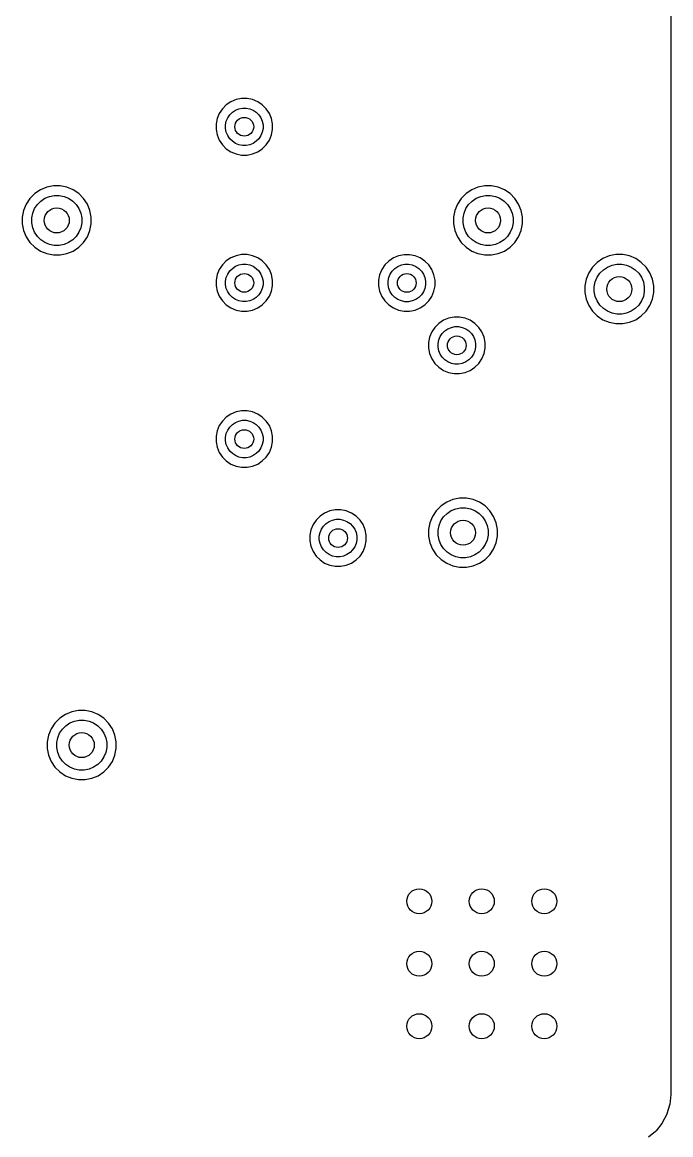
# Model space of a CAD drawing. Extents: x 0.48 to 2.43, y -7.79 to -4.85.
# Drawn here: x 2.026 to 2.434, y -6.324 to -5.623 of the extents above; entities that cross this region are included whole.
import ezdxf

# ---------------------------------------------------------------- set-up
doc = ezdxf.new("R2010")
doc.units = 0
doc.header["$MEASUREMENT"] = 0
doc.layers.add('BLACK', color=7, linetype='CONTINUOUS')

msp = doc.modelspace()

# ---------------------------------------------------------------- linework, layer by layer
at = {"layer": 'BLACK', "linetype": 'CONTINUOUS'}
for p, q in [((2.43396, -5.47261), (2.43396, -6.21998)), ((2.16016, -5.67185), (2.15692, -5.67319)), ((2.1636, -5.67117), (2.16016, -5.67185)), ((2.16711, -5.67117), (2.1636, -5.67117)), ((2.17055, -5.67185), (2.16711, -5.67117)), ((2.17379, -5.67319), (2.17055, -5.67185)), ((2.15152, -5.67762), (2.14957, -5.68054)), ((2.154, -5.67514), (2.15152, -5.67762)), ((2.15692, -5.67319), (2.154, -5.67514)), ((2.15618, -5.68145), (2.15783, -5.6798)), ((2.15783, -5.6798), (2.15976, -5.67851)), ((2.15976, -5.67851), (2.16191, -5.67762)), ((2.16191, -5.67762), (2.16419, -5.67717)), ((2.16419, -5.67717), (2.16652, -5.67717)), ((2.16652, -5.67717), (2.1688, -5.67762)), ((2.1688, -5.67762), (2.17095, -5.67851)), ((2.17095, -5.67851), (2.17288, -5.6798)), ((2.17288, -5.6798), (2.17453, -5.68145)), ((2.17671, -5.67514), (2.17379, -5.67319)), ((2.17919, -5.67762), (2.17671, -5.67514)), ((2.18114, -5.68054), (2.17919, -5.67762)), ((2.14823, -5.68378), (2.14754, -5.68722)), ((2.14957, -5.68054), (2.14823, -5.68378)), ((2.15354, -5.68781), (2.154, -5.68553)), ((2.154, -5.68553), (2.15489, -5.68338)), ((2.15489, -5.68338), (2.15618, -5.68145)), ((2.17453, -5.68145), (2.17582, -5.68338)), ((2.17582, -5.68338), (2.17671, -5.68553)), ((2.17671, -5.68553), (2.17717, -5.68781)), ((2.18248, -5.68378), (2.18114, -5.68054)), ((2.18317, -5.68722), (2.18248, -5.68378)), ((2.14754, -5.68722), (2.14754, -5.69073)), ((2.14754, -5.69073), (2.14823, -5.69417)), ((2.15354, -5.69014), (2.15354, -5.68781)), ((2.154, -5.69242), (2.15354, -5.69014)), ((2.15489, -5.69457), (2.154, -5.69242)), ((2.17671, -5.69242), (2.17582, -5.69457)), ((2.17717, -5.69014), (2.17671, -5.69242)), ((2.17717, -5.68781), (2.17717, -5.69014)), ((2.18248, -5.69417), (2.18317, -5.69073)), ((2.18317, -5.69073), (2.18317, -5.68722)), ((2.14823, -5.69417), (2.14957, -5.69741)), ((2.14957, -5.69741), (2.15152, -5.70033)), ((2.15152, -5.70033), (2.154, -5.70281)), ((2.15618, -5.69651), (2.15489, -5.69457)), ((2.15783, -5.69815), (2.15618, -5.69651)), ((2.15976, -5.69944), (2.15783, -5.69815)), ((2.16191, -5.70033), (2.15976, -5.69944)), ((2.16419, -5.70079), (2.16191, -5.70033)), ((2.16652, -5.70079), (2.16419, -5.70079)), ((2.1688, -5.70033), (2.16652, -5.70079)), ((2.17095, -5.69944), (2.1688, -5.70033)), ((2.17288, -5.69815), (2.17095, -5.69944)), ((2.17453, -5.69651), (2.17288, -5.69815)), ((2.17582, -5.69457), (2.17453, -5.69651)), ((2.17671, -5.70281), (2.17919, -5.70033)), ((2.17919, -5.70033), (2.18114, -5.69741)), ((2.18114, -5.69741), (2.18248, -5.69417)), ((2.154, -5.70281), (2.15692, -5.70476)), ((2.15692, -5.70476), (2.16016, -5.7061)), ((2.16016, -5.7061), (2.1636, -5.70679)), ((2.1636, -5.70679), (2.16711, -5.70679)), ((2.16711, -5.70679), (2.17055, -5.7061)), ((2.17055, -5.7061), (2.17379, -5.70476)), ((2.17379, -5.70476), (2.17671, -5.70281)), ((2.03694, -5.72876), (2.03338, -5.73114)), ((2.0409, -5.72712), (2.03694, -5.72876)), ((2.0451, -5.72628), (2.0409, -5.72712)), ((2.04939, -5.72628), (2.0451, -5.72628)), ((2.05359, -5.72712), (2.04939, -5.72628)), ((2.05755, -5.72876), (2.05359, -5.72712)), ((2.06111, -5.73114), (2.05755, -5.72876)), ((2.3086, -5.72876), (2.30503, -5.73114)), ((2.31255, -5.72712), (2.3086, -5.72876)), ((2.31676, -5.72628), (2.31255, -5.72712)), ((2.32104, -5.72628), (2.31676, -5.72628)), ((2.32524, -5.72712), (2.32104, -5.72628)), ((2.3292, -5.72876), (2.32524, -5.72712)), ((2.33276, -5.73114), (2.3292, -5.72876)), ((2.03035, -5.73417), (2.02797, -5.73773)), ((2.03338, -5.73114), (2.03035, -5.73417)), ((2.03501, -5.73799), (2.03721, -5.7358)), ((2.03721, -5.7358), (2.03978, -5.73408)), ((2.03978, -5.73408), (2.04265, -5.73289)), ((2.04265, -5.73289), (2.04569, -5.73228)), ((2.04569, -5.73228), (2.0488, -5.73228)), ((2.0488, -5.73228), (2.05184, -5.73289)), ((2.05184, -5.73289), (2.0547, -5.73408)), ((2.0547, -5.73408), (2.05728, -5.7358)), ((2.05728, -5.7358), (2.05948, -5.73799)), ((2.06414, -5.73417), (2.06111, -5.73114)), ((2.06652, -5.73773), (2.06414, -5.73417)), ((2.302, -5.73417), (2.29962, -5.73773)), ((2.30503, -5.73114), (2.302, -5.73417)), ((2.30667, -5.73799), (2.30886, -5.7358)), ((2.30886, -5.7358), (2.31144, -5.73408)), ((2.31144, -5.73408), (2.3143, -5.73289)), ((2.3143, -5.73289), (2.31735, -5.73228)), ((2.31735, -5.73228), (2.32045, -5.73228)), ((2.32045, -5.73228), (2.32349, -5.73289)), ((2.32349, -5.73289), (2.32636, -5.73408)), ((2.32636, -5.73408), (2.32894, -5.7358)), ((2.32894, -5.7358), (2.33113, -5.73799)), ((2.33579, -5.73417), (2.33276, -5.73114)), ((2.33817, -5.73773), (2.33579, -5.73417)), ((2.02633, -5.74169), (2.0255, -5.74589)), ((2.02797, -5.73773), (2.02633, -5.74169)), ((2.0321, -5.74344), (2.03329, -5.74057)), ((2.03329, -5.74057), (2.03501, -5.73799)), ((2.05948, -5.73799), (2.0612, -5.74057)), ((2.0612, -5.74057), (2.06239, -5.74344)), ((2.06816, -5.74169), (2.06652, -5.73773)), ((2.06899, -5.74589), (2.06816, -5.74169)), ((2.29799, -5.74169), (2.29715, -5.74589)), ((2.29962, -5.73773), (2.29799, -5.74169)), ((2.30375, -5.74344), (2.30494, -5.74057)), ((2.30494, -5.74057), (2.30667, -5.73799)), ((2.33113, -5.73799), (2.33285, -5.74057)), ((2.33285, -5.74057), (2.33404, -5.74344)), ((2.33981, -5.74169), (2.33817, -5.73773)), ((2.34065, -5.74589), (2.33981, -5.74169)), ((2.0255, -5.74589), (2.0255, -5.75017)), ((2.0315, -5.74648), (2.0321, -5.74344)), ((2.0315, -5.74958), (2.0315, -5.74648)), ((2.0321, -5.75263), (2.0315, -5.74958)), ((2.06239, -5.74344), (2.06299, -5.74648)), ((2.06299, -5.74958), (2.06239, -5.75263)), ((2.06299, -5.74648), (2.06299, -5.74958)), ((2.06899, -5.75017), (2.06899, -5.74589)), ((2.29715, -5.74589), (2.29715, -5.75017)), ((2.30315, -5.74648), (2.30375, -5.74344)), ((2.30315, -5.74958), (2.30315, -5.74648)), ((2.30375, -5.75263), (2.30315, -5.74958)), ((2.33404, -5.74344), (2.33465, -5.74648)), ((2.33465, -5.74958), (2.33404, -5.75263)), ((2.33465, -5.74648), (2.33465, -5.74958)), ((2.34065, -5.75017), (2.34065, -5.74589)), ((2.0255, -5.75017), (2.02633, -5.75438)), ((2.02633, -5.75438), (2.02797, -5.75833)), ((2.03329, -5.75549), (2.0321, -5.75263)), ((2.03501, -5.75807), (2.03329, -5.75549)), ((2.0612, -5.75549), (2.05948, -5.75807)), ((2.06239, -5.75263), (2.0612, -5.75549)), ((2.06652, -5.75833), (2.06816, -5.75438)), ((2.06816, -5.75438), (2.06899, -5.75017)), ((2.29715, -5.75017), (2.29799, -5.75438)), ((2.29799, -5.75438), (2.29962, -5.75833)), ((2.30494, -5.75549), (2.30375, -5.75263)), ((2.30667, -5.75807), (2.30494, -5.75549)), ((2.33285, -5.75549), (2.33113, -5.75807)), ((2.33404, -5.75263), (2.33285, -5.75549)), ((2.33817, -5.75833), (2.33981, -5.75438)), ((2.33981, -5.75438), (2.34065, -5.75017)), ((2.02797, -5.75833), (2.03035, -5.76189)), ((2.03035, -5.76189), (2.03338, -5.76492)), ((2.03721, -5.76026), (2.03501, -5.75807)), ((2.03978, -5.76199), (2.03721, -5.76026)), ((2.04265, -5.76317), (2.03978, -5.76199)), ((2.04569, -5.76378), (2.04265, -5.76317)), ((2.0488, -5.76378), (2.04569, -5.76378)), ((2.05184, -5.76317), (2.0488, -5.76378)), ((2.0547, -5.76199), (2.05184, -5.76317)), ((2.05728, -5.76026), (2.0547, -5.76199)), ((2.05948, -5.75807), (2.05728, -5.76026)), ((2.06111, -5.76492), (2.06414, -5.7619)), ((2.06414, -5.7619), (2.06652, -5.75833)), ((2.29962, -5.75833), (2.302, -5.76189)), ((2.302, -5.76189), (2.30503, -5.76492)), ((2.30886, -5.76026), (2.30667, -5.75807)), ((2.31144, -5.76199), (2.30886, -5.76026)), ((2.3143, -5.76317), (2.31144, -5.76199)), ((2.31735, -5.76378), (2.3143, -5.76317)), ((2.32045, -5.76378), (2.31735, -5.76378)), ((2.32349, -5.76317), (2.32045, -5.76378)), ((2.32636, -5.76199), (2.32349, -5.76317)), ((2.32894, -5.76026), (2.32636, -5.76199)), ((2.33113, -5.75807), (2.32894, -5.76026)), ((2.33276, -5.76492), (2.33579, -5.7619)), ((2.33579, -5.7619), (2.33817, -5.75833)), ((2.03338, -5.76492), (2.03694, -5.7673)), ((2.03694, -5.7673), (2.0409, -5.76894)), ((2.0409, -5.76894), (2.0451, -5.76978)), ((2.0451, -5.76978), (2.04939, -5.76978)), ((2.04939, -5.76978), (2.05359, -5.76894)), ((2.05359, -5.76894), (2.05755, -5.7673)), ((2.05755, -5.7673), (2.06111, -5.76492)), ((2.16016, -5.77027), (2.15692, -5.77162)), ((2.1636, -5.76959), (2.16016, -5.77027)), ((2.16711, -5.76959), (2.1636, -5.76959)), ((2.17055, -5.77027), (2.16711, -5.76959)), ((2.17379, -5.77162), (2.17055, -5.77027)), ((2.26252, -5.77031), (2.25928, -5.77165)), ((2.26596, -5.76963), (2.26252, -5.77031)), ((2.26947, -5.76963), (2.26596, -5.76963)), ((2.27291, -5.77031), (2.26947, -5.76963)), ((2.27615, -5.77165), (2.27291, -5.77031)), ((2.30503, -5.76492), (2.3086, -5.7673)), ((2.3086, -5.7673), (2.31255, -5.76894)), ((2.31255, -5.76894), (2.31676, -5.76978)), ((2.31676, -5.76978), (2.32104, -5.76978)), ((2.32104, -5.76978), (2.32524, -5.76894)), ((2.32524, -5.76894), (2.3292, -5.7673)), ((2.3292, -5.7673), (2.33276, -5.76492)), ((2.39523, -5.77043), (2.39127, -5.77207)), ((2.39943, -5.76959), (2.39523, -5.77043)), ((2.40372, -5.76959), (2.39943, -5.76959)), ((2.40792, -5.77043), (2.40372, -5.76959)), ((2.41188, -5.77207), (2.40792, -5.77043)), ((2.15152, -5.77605), (2.14957, -5.77896)), ((2.154, -5.77357), (2.15152, -5.77605)), ((2.15692, -5.77162), (2.154, -5.77357)), ((2.15783, -5.77823), (2.15976, -5.77693)), ((2.15976, -5.77693), (2.16191, -5.77604)), ((2.16191, -5.77604), (2.16419, -5.77559)), ((2.16419, -5.77559), (2.16652, -5.77559)), ((2.16652, -5.77559), (2.1688, -5.77604)), ((2.1688, -5.77604), (2.17095, -5.77693)), ((2.17095, -5.77693), (2.17288, -5.77823)), ((2.17671, -5.77357), (2.17379, -5.77162)), ((2.17919, -5.77605), (2.17671, -5.77357)), ((2.18114, -5.77896), (2.17919, -5.77605)), ((2.25388, -5.77608), (2.25193, -5.779)), ((2.25636, -5.7736), (2.25388, -5.77608)), ((2.25928, -5.77165), (2.25636, -5.7736)), ((2.26019, -5.77826), (2.26212, -5.77697)), ((2.26212, -5.77697), (2.26427, -5.77608)), ((2.26427, -5.77608), (2.26655, -5.77563)), ((2.26655, -5.77563), (2.26888, -5.77563)), ((2.26888, -5.77563), (2.27116, -5.77608)), ((2.27116, -5.77608), (2.27331, -5.77697)), ((2.27331, -5.77697), (2.27525, -5.77826)), ((2.27907, -5.7736), (2.27615, -5.77165)), ((2.28155, -5.77608), (2.27907, -5.7736)), ((2.2835, -5.779), (2.28155, -5.77608)), ((2.38468, -5.77748), (2.3823, -5.78104)), ((2.38771, -5.77445), (2.38468, -5.77748)), ((2.39127, -5.77207), (2.38771, -5.77445)), ((2.39154, -5.77911), (2.39412, -5.77738)), ((2.39412, -5.77738), (2.39698, -5.7762)), ((2.39698, -5.7762), (2.40002, -5.77559)), ((2.40002, -5.77559), (2.40313, -5.77559)), ((2.40313, -5.77559), (2.40617, -5.7762)), ((2.40617, -5.7762), (2.40903, -5.77738)), ((2.40903, -5.77738), (2.41161, -5.77911)), ((2.41544, -5.77445), (2.41188, -5.77207)), ((2.41847, -5.77747), (2.41544, -5.77445)), ((2.42085, -5.78104), (2.41847, -5.77747)), ((2.14823, -5.78221), (2.14754, -5.78565)), ((2.14957, -5.77896), (2.14823, -5.78221)), ((2.15354, -5.78624), (2.154, -5.78396)), ((2.154, -5.78396), (2.15489, -5.78181)), ((2.15489, -5.78181), (2.15618, -5.77987)), ((2.15618, -5.77987), (2.15783, -5.77823)), ((2.17288, -5.77823), (2.17453, -5.77987)), ((2.17453, -5.77987), (2.17582, -5.78181)), ((2.17582, -5.78181), (2.17671, -5.78396)), ((2.17671, -5.78396), (2.17717, -5.78624)), ((2.18248, -5.78221), (2.18114, -5.77896)), ((2.18317, -5.78565), (2.18248, -5.78221)), ((2.25059, -5.78224), (2.24991, -5.78568)), ((2.25193, -5.779), (2.25059, -5.78224)), ((2.25591, -5.78627), (2.25636, -5.78399)), ((2.25636, -5.78399), (2.25725, -5.78184)), ((2.25725, -5.78184), (2.25854, -5.77991)), ((2.25854, -5.77991), (2.26019, -5.77826)), ((2.27525, -5.77826), (2.27689, -5.77991)), ((2.27689, -5.77991), (2.27818, -5.78184)), ((2.27818, -5.78184), (2.27907, -5.78399)), ((2.27907, -5.78399), (2.27953, -5.78627)), ((2.28484, -5.78224), (2.2835, -5.779)), ((2.28553, -5.78568), (2.28484, -5.78224)), ((2.38066, -5.78499), (2.37983, -5.7892)), ((2.3823, -5.78104), (2.38066, -5.78499)), ((2.38643, -5.78675), (2.38762, -5.78388)), ((2.38762, -5.78388), (2.38934, -5.7813)), ((2.38934, -5.7813), (2.39154, -5.77911)), ((2.41161, -5.77911), (2.41381, -5.7813)), ((2.41381, -5.7813), (2.41553, -5.78388)), ((2.41553, -5.78388), (2.41672, -5.78675)), ((2.42249, -5.78499), (2.42085, -5.78104)), ((2.42332, -5.7892), (2.42249, -5.78499)), ((2.14754, -5.78565), (2.14754, -5.78916)), ((2.14754, -5.78916), (2.14823, -5.7926)), ((2.15354, -5.78856), (2.15354, -5.78624)), ((2.154, -5.79085), (2.15354, -5.78856)), ((2.15489, -5.793), (2.154, -5.79085)), ((2.17671, -5.79085), (2.17582, -5.793)), ((2.17717, -5.78856), (2.17671, -5.79085)), ((2.17717, -5.78624), (2.17717, -5.78856)), ((2.18248, -5.7926), (2.18317, -5.78916)), ((2.18317, -5.78916), (2.18317, -5.78565)), ((2.24991, -5.78568), (2.24991, -5.78919)), ((2.24991, -5.78919), (2.25059, -5.79263)), ((2.25591, -5.7886), (2.25591, -5.78627)), ((2.25636, -5.79088), (2.25591, -5.7886)), ((2.25725, -5.79303), (2.25636, -5.79088)), ((2.27907, -5.79088), (2.27818, -5.79303)), ((2.27953, -5.7886), (2.27907, -5.79088)), ((2.27953, -5.78627), (2.27953, -5.7886)), ((2.28484, -5.79263), (2.28553, -5.78919)), ((2.28553, -5.78919), (2.28553, -5.78568)), ((2.37983, -5.7892), (2.37983, -5.79348)), ((2.38583, -5.78979), (2.38643, -5.78675)), ((2.38583, -5.79289), (2.38583, -5.78979)), ((2.41672, -5.78675), (2.41732, -5.78979)), ((2.41732, -5.78979), (2.41732, -5.79289)), ((2.42332, -5.79348), (2.42332, -5.7892)), ((2.14823, -5.7926), (2.14957, -5.79584)), ((2.14957, -5.79584), (2.15152, -5.79876)), ((2.15152, -5.79876), (2.154, -5.80124)), ((2.15618, -5.79493), (2.15489, -5.793)), ((2.15783, -5.79658), (2.15618, -5.79493)), ((2.15976, -5.79787), (2.15783, -5.79658)), ((2.16191, -5.79876), (2.15976, -5.79787)), ((2.16419, -5.79921), (2.16191, -5.79876)), ((2.1688, -5.79876), (2.16652, -5.79921)), ((2.17095, -5.79787), (2.1688, -5.79876)), ((2.17288, -5.79658), (2.17095, -5.79787)), ((2.17453, -5.79493), (2.17288, -5.79658)), ((2.17582, -5.793), (2.17453, -5.79493)), ((2.17671, -5.80124), (2.17919, -5.79876)), ((2.17919, -5.79876), (2.18114, -5.79584)), ((2.18114, -5.79584), (2.18248, -5.7926)), ((2.25059, -5.79263), (2.25193, -5.79587)), ((2.25193, -5.79587), (2.25388, -5.79879)), ((2.25388, -5.79879), (2.25636, -5.80127)), ((2.25854, -5.79497), (2.25725, -5.79303)), ((2.26019, -5.79661), (2.25854, -5.79497)), ((2.26212, -5.7979), (2.26019, -5.79661)), ((2.26427, -5.79879), (2.26212, -5.7979)), ((2.26655, -5.79925), (2.26427, -5.79879)), ((2.27116, -5.79879), (2.26888, -5.79925)), ((2.27331, -5.7979), (2.27116, -5.79879)), ((2.27525, -5.79661), (2.27331, -5.7979)), ((2.27689, -5.79497), (2.27525, -5.79661)), ((2.27818, -5.79303), (2.27689, -5.79497)), ((2.27907, -5.80127), (2.28155, -5.79879)), ((2.28155, -5.79879), (2.2835, -5.79587)), ((2.2835, -5.79587), (2.28484, -5.79263)), ((2.37983, -5.79348), (2.38066, -5.79768)), ((2.38066, -5.79768), (2.3823, -5.80164)), ((2.38643, -5.79593), (2.38583, -5.79289)), ((2.38762, -5.7988), (2.38643, -5.79593)), ((2.38934, -5.80138), (2.38762, -5.7988)), ((2.41553, -5.7988), (2.41381, -5.80138)), ((2.41672, -5.79593), (2.41553, -5.7988)), ((2.41732, -5.79289), (2.41672, -5.79593)), ((2.42085, -5.80164), (2.42249, -5.79768)), ((2.42249, -5.79768), (2.42332, -5.79348)), ((2.154, -5.80124), (2.15692, -5.80319)), ((2.15692, -5.80319), (2.16016, -5.80453)), ((2.16016, -5.80453), (2.1636, -5.80521)), ((2.1636, -5.80521), (2.16711, -5.80521)), ((2.16652, -5.79921), (2.16419, -5.79921)), ((2.16711, -5.80521), (2.17055, -5.80453)), ((2.17055, -5.80453), (2.17379, -5.80319)), ((2.17379, -5.80319), (2.17671, -5.80124)), ((2.25636, -5.80127), (2.25928, -5.80322)), ((2.25928, -5.80322), (2.26252, -5.80456)), ((2.26252, -5.80456), (2.26596, -5.80525)), ((2.26596, -5.80525), (2.26947, -5.80525)), ((2.26888, -5.79925), (2.26655, -5.79925)), ((2.26947, -5.80525), (2.27291, -5.80456)), ((2.27291, -5.80456), (2.27615, -5.80322)), ((2.27615, -5.80322), (2.27907, -5.80127)), ((2.3823, -5.80164), (2.38468, -5.8052)), ((2.38468, -5.8052), (2.38771, -5.80823)), ((2.39154, -5.80357), (2.38934, -5.80138)), ((2.39412, -5.80529), (2.39154, -5.80357)), ((2.39698, -5.80648), (2.39412, -5.80529)), ((2.40903, -5.80529), (2.40617, -5.80648)), ((2.41161, -5.80357), (2.40903, -5.80529)), ((2.41381, -5.80138), (2.41161, -5.80357)), ((2.41544, -5.80823), (2.41847, -5.8052)), ((2.41847, -5.8052), (2.42085, -5.80164)), ((2.28786, -5.81294), (2.28538, -5.81542)), ((2.29078, -5.81099), (2.28786, -5.81294)), ((2.29402, -5.80965), (2.29078, -5.81099)), ((2.29746, -5.80896), (2.29402, -5.80965)), ((2.30097, -5.80896), (2.29746, -5.80896)), ((2.30441, -5.80965), (2.30097, -5.80896)), ((2.30765, -5.81099), (2.30441, -5.80965)), ((2.31057, -5.81294), (2.30765, -5.81099)), ((2.31305, -5.81542), (2.31057, -5.81294)), ((2.38771, -5.80823), (2.39127, -5.81061)), ((2.39127, -5.81061), (2.39523, -5.81225)), ((2.39523, -5.81225), (2.39943, -5.81309)), ((2.40002, -5.80709), (2.39698, -5.80648)), ((2.39943, -5.81309), (2.40372, -5.81309)), ((2.40313, -5.80709), (2.40002, -5.80709)), ((2.40617, -5.80648), (2.40313, -5.80709)), ((2.40372, -5.81309), (2.40792, -5.81225)), ((2.40792, -5.81225), (2.41188, -5.81061)), ((2.41188, -5.81061), (2.41544, -5.80823)), ((2.28343, -5.81833), (2.28209, -5.82158)), ((2.28538, -5.81542), (2.28343, -5.81833)), ((2.28875, -5.82118), (2.29004, -5.81924)), ((2.29004, -5.81924), (2.29168, -5.8176)), ((2.29168, -5.8176), (2.29362, -5.8163)), ((2.29362, -5.8163), (2.29577, -5.81541)), ((2.29577, -5.81541), (2.29805, -5.81496)), ((2.29805, -5.81496), (2.30038, -5.81496)), ((2.30038, -5.81496), (2.30266, -5.81541)), ((2.30266, -5.81541), (2.30481, -5.8163)), ((2.30481, -5.8163), (2.30674, -5.8176)), ((2.30674, -5.8176), (2.30839, -5.81924)), ((2.30839, -5.81924), (2.30968, -5.82118)), ((2.315, -5.81833), (2.31305, -5.81542)), ((2.31634, -5.82158), (2.315, -5.81833)), ((2.28209, -5.82158), (2.2814, -5.82502)), ((2.2814, -5.82502), (2.2814, -5.82853)), ((2.2874, -5.82561), (2.28786, -5.82333)), ((2.2874, -5.82793), (2.2874, -5.82561)), ((2.28786, -5.82333), (2.28875, -5.82118)), ((2.30968, -5.82118), (2.31057, -5.82333)), ((2.31057, -5.82333), (2.31102, -5.82561)), ((2.31102, -5.82561), (2.31102, -5.82793)), ((2.31702, -5.82502), (2.31634, -5.82158)), ((2.31702, -5.82853), (2.31702, -5.82502)), ((2.2814, -5.82853), (2.28209, -5.83197)), ((2.28209, -5.83197), (2.28343, -5.83521)), ((2.28786, -5.83022), (2.2874, -5.82793)), ((2.28875, -5.83237), (2.28786, -5.83022)), ((2.29004, -5.8343), (2.28875, -5.83237)), ((2.30968, -5.83237), (2.30839, -5.8343)), ((2.31057, -5.83022), (2.30968, -5.83237)), ((2.31102, -5.82793), (2.31057, -5.83022)), ((2.315, -5.83521), (2.31634, -5.83197)), ((2.31634, -5.83197), (2.31702, -5.82853)), ((2.28343, -5.83521), (2.28538, -5.83813)), ((2.28538, -5.83813), (2.28786, -5.84061)), ((2.28786, -5.84061), (2.29078, -5.84256)), ((2.29168, -5.83595), (2.29004, -5.8343)), ((2.29362, -5.83724), (2.29168, -5.83595)), ((2.29577, -5.83813), (2.29362, -5.83724)), ((2.29805, -5.83858), (2.29577, -5.83813)), ((2.30038, -5.83858), (2.29805, -5.83858)), ((2.30266, -5.83813), (2.30038, -5.83858)), ((2.30481, -5.83724), (2.30266, -5.83813)), ((2.30674, -5.83595), (2.30481, -5.83724)), ((2.30839, -5.8343), (2.30674, -5.83595)), ((2.30765, -5.84256), (2.31057, -5.84061)), ((2.31057, -5.84061), (2.31305, -5.83813)), ((2.31305, -5.83813), (2.315, -5.83521)), ((2.29078, -5.84256), (2.29402, -5.8439)), ((2.29402, -5.8439), (2.29746, -5.84458)), ((2.29746, -5.84458), (2.30097, -5.84458)), ((2.30097, -5.84458), (2.30441, -5.8439)), ((2.30441, -5.8439), (2.30765, -5.84256)), ((2.16016, -5.8687), (2.15692, -5.87004)), ((2.1636, -5.86802), (2.16016, -5.8687)), ((2.16711, -5.86802), (2.1636, -5.86802)), ((2.17055, -5.8687), (2.16711, -5.86802)), ((2.17379, -5.87004), (2.17055, -5.8687)), ((2.15152, -5.87447), (2.14957, -5.87739)), ((2.154, -5.87199), (2.15152, -5.87447)), ((2.15692, -5.87004), (2.154, -5.87199)), ((2.15783, -5.87665), (2.15976, -5.87536)), ((2.15976, -5.87536), (2.16191, -5.87447)), ((2.16191, -5.87447), (2.16419, -5.87402)), ((2.16419, -5.87402), (2.16652, -5.87402)), ((2.16652, -5.87402), (2.1688, -5.87447)), ((2.1688, -5.87447), (2.17095, -5.87536)), ((2.17095, -5.87536), (2.17288, -5.87665)), ((2.17671, -5.87199), (2.17379, -5.87004)), ((2.17919, -5.87447), (2.17671, -5.87199)), ((2.18114, -5.87739), (2.17919, -5.87447)), ((2.14823, -5.88063), (2.14754, -5.88407)), ((2.14957, -5.87739), (2.14823, -5.88063)), ((2.15354, -5.88466), (2.154, -5.88238)), ((2.154, -5.88238), (2.15489, -5.88023)), ((2.15489, -5.88023), (2.15618, -5.8783)), ((2.15618, -5.8783), (2.15783, -5.87665)), ((2.17288, -5.87665), (2.17453, -5.8783)), ((2.17453, -5.8783), (2.17582, -5.88023)), ((2.17582, -5.88023), (2.17671, -5.88238)), ((2.17671, -5.88238), (2.17717, -5.88466)), ((2.18248, -5.88063), (2.18114, -5.87739)), ((2.18317, -5.88407), (2.18248, -5.88063)), ((2.14754, -5.88407), (2.14754, -5.88758)), ((2.14754, -5.88758), (2.14823, -5.89102)), ((2.15354, -5.88699), (2.15354, -5.88466)), ((2.154, -5.88927), (2.15354, -5.88699)), ((2.15489, -5.89142), (2.154, -5.88927)), ((2.17671, -5.88927), (2.17582, -5.89142)), ((2.17717, -5.88699), (2.17671, -5.88927)), ((2.17717, -5.88466), (2.17717, -5.88699)), ((2.18248, -5.89102), (2.18317, -5.88758)), ((2.18317, -5.88758), (2.18317, -5.88407)), ((2.14823, -5.89102), (2.14957, -5.89426)), ((2.14957, -5.89426), (2.15152, -5.89718)), ((2.15152, -5.89718), (2.154, -5.89966)), ((2.15618, -5.89336), (2.15489, -5.89142)), ((2.15783, -5.895), (2.15618, -5.89336)), ((2.15976, -5.89629), (2.15783, -5.895)), ((2.16191, -5.89718), (2.15976, -5.89629)), ((2.16419, -5.89764), (2.16191, -5.89718)), ((2.1688, -5.89718), (2.16652, -5.89764)), ((2.17095, -5.89629), (2.1688, -5.89718)), ((2.17288, -5.895), (2.17095, -5.89629)), ((2.17453, -5.89336), (2.17288, -5.895)), ((2.17582, -5.89142), (2.17453, -5.89336)), ((2.17671, -5.89966), (2.17919, -5.89718)), ((2.17919, -5.89718), (2.18114, -5.89426)), ((2.18114, -5.89426), (2.18248, -5.89102)), ((2.154, -5.89966), (2.15692, -5.90161)), ((2.15692, -5.90161), (2.16016, -5.90295)), ((2.16016, -5.90295), (2.1636, -5.90364)), ((2.1636, -5.90364), (2.16711, -5.90364)), ((2.16652, -5.89764), (2.16419, -5.89764)), ((2.16711, -5.90364), (2.17055, -5.90295)), ((2.17055, -5.90295), (2.17379, -5.90161)), ((2.17379, -5.90161), (2.17671, -5.89966)), ((2.29681, -5.92397), (2.29285, -5.92561)), ((2.30101, -5.92313), (2.29681, -5.92397)), ((2.30529, -5.92313), (2.30101, -5.92313)), ((2.30949, -5.92397), (2.30529, -5.92313)), ((2.31345, -5.92561), (2.30949, -5.92397)), ((2.21921, -5.9311), (2.21597, -5.93244)), ((2.22266, -5.93042), (2.21921, -5.9311)), ((2.22616, -5.93042), (2.22266, -5.93042)), ((2.2296, -5.9311), (2.22616, -5.93042)), ((2.23285, -5.93244), (2.2296, -5.9311)), ((2.28626, -5.93102), (2.28388, -5.93458)), ((2.28929, -5.92799), (2.28626, -5.93102)), ((2.29285, -5.92561), (2.28929, -5.92799)), ((2.29311, -5.93265), (2.29569, -5.93093)), ((2.29569, -5.93093), (2.29856, -5.92974)), ((2.29856, -5.92974), (2.3016, -5.92913)), ((2.3016, -5.92913), (2.3047, -5.92913)), ((2.3047, -5.92913), (2.30774, -5.92974)), ((2.30774, -5.92974), (2.31061, -5.93093)), ((2.31061, -5.93093), (2.31319, -5.93265)), ((2.31701, -5.92799), (2.31345, -5.92561)), ((2.32004, -5.93102), (2.31701, -5.92799)), ((2.32242, -5.93458), (2.32004, -5.93102)), ((2.21057, -5.93687), (2.20863, -5.93979)), ((2.21306, -5.93439), (2.21057, -5.93687)), ((2.21597, -5.93244), (2.21306, -5.93439)), ((2.21524, -5.9407), (2.21688, -5.93905)), ((2.21688, -5.93905), (2.21881, -5.93776)), ((2.21881, -5.93776), (2.22096, -5.93687)), ((2.22096, -5.93687), (2.22325, -5.93642)), ((2.22325, -5.93642), (2.22557, -5.93642)), ((2.22557, -5.93642), (2.22785, -5.93687)), ((2.22785, -5.93687), (2.23, -5.93776)), ((2.23, -5.93776), (2.23194, -5.93905)), ((2.23194, -5.93905), (2.23358, -5.9407)), ((2.23576, -5.93439), (2.23285, -5.93244)), ((2.23824, -5.93687), (2.23576, -5.93439)), ((2.24019, -5.93979), (2.23824, -5.93687)), ((2.28224, -5.93854), (2.2814, -5.94274)), ((2.28388, -5.93458), (2.28224, -5.93854)), ((2.28801, -5.94029), (2.28919, -5.93742)), ((2.28919, -5.93742), (2.29092, -5.93484)), ((2.29092, -5.93484), (2.29311, -5.93265)), ((2.31319, -5.93265), (2.31538, -5.93484)), ((2.31538, -5.93484), (2.31711, -5.93742)), ((2.31711, -5.93742), (2.31829, -5.94029)), ((2.32406, -5.93854), (2.32242, -5.93458)), ((2.3249, -5.94274), (2.32406, -5.93854)), ((2.20728, -5.94303), (2.2066, -5.94647)), ((2.20863, -5.93979), (2.20728, -5.94303)), ((2.2126, -5.94707), (2.21305, -5.94478)), ((2.21305, -5.94478), (2.21394, -5.94263)), ((2.21394, -5.94263), (2.21524, -5.9407)), ((2.23358, -5.9407), (2.23488, -5.94263)), ((2.23488, -5.94263), (2.23577, -5.94478)), ((2.23577, -5.94478), (2.23622, -5.94707)), ((2.24154, -5.94303), (2.24019, -5.93979)), ((2.24222, -5.94647), (2.24154, -5.94303)), ((2.2814, -5.94274), (2.2814, -5.94702)), ((2.2874, -5.94333), (2.28801, -5.94029)), ((2.2874, -5.94643), (2.2874, -5.94333)), ((2.28801, -5.94948), (2.2874, -5.94643)), ((2.31829, -5.94029), (2.3189, -5.94333)), ((2.3189, -5.94643), (2.31829, -5.94948)), ((2.3189, -5.94333), (2.3189, -5.94643)), ((2.3249, -5.94702), (2.3249, -5.94274)), ((2.2066, -5.94647), (2.2066, -5.94998)), ((2.2066, -5.94998), (2.20728, -5.95342)), ((2.20728, -5.95342), (2.20863, -5.95667)), ((2.2126, -5.94939), (2.2126, -5.94707)), ((2.21305, -5.95167), (2.2126, -5.94939)), ((2.21394, -5.95382), (2.21305, -5.95167)), ((2.23577, -5.95167), (2.23488, -5.95382)), ((2.23622, -5.94939), (2.23577, -5.95167)), ((2.23622, -5.94707), (2.23622, -5.94939)), ((2.24019, -5.95667), (2.24154, -5.95342)), ((2.24154, -5.95342), (2.24222, -5.94998)), ((2.24222, -5.94998), (2.24222, -5.94647)), ((2.2814, -5.94702), (2.28224, -5.95123)), ((2.28224, -5.95123), (2.28388, -5.95518)), ((2.28919, -5.95234), (2.28801, -5.94948)), ((2.29092, -5.95492), (2.28919, -5.95234)), ((2.31711, -5.95234), (2.31538, -5.95492)), ((2.31829, -5.94948), (2.31711, -5.95234)), ((2.32242, -5.95518), (2.32406, -5.95123)), ((2.32406, -5.95123), (2.3249, -5.94702)), ((2.20863, -5.95667), (2.21057, -5.95958)), ((2.21057, -5.95958), (2.21306, -5.96206)), ((2.21524, -5.95576), (2.21394, -5.95382)), ((2.21688, -5.9574), (2.21524, -5.95576)), ((2.21881, -5.9587), (2.21688, -5.9574)), ((2.22096, -5.95959), (2.21881, -5.9587)), ((2.22325, -5.96004), (2.22096, -5.95959)), ((2.22557, -5.96004), (2.22325, -5.96004)), ((2.22785, -5.95959), (2.22557, -5.96004)), ((2.23, -5.9587), (2.22785, -5.95959)), ((2.23194, -5.9574), (2.23, -5.9587)), ((2.23358, -5.95576), (2.23194, -5.9574)), ((2.23488, -5.95382), (2.23358, -5.95576)), ((2.23576, -5.96206), (2.23824, -5.95958)), ((2.23824, -5.95958), (2.24019, -5.95667)), ((2.28388, -5.95518), (2.28626, -5.95875)), ((2.28626, -5.95875), (2.28929, -5.96177)), ((2.29311, -5.95711), (2.29092, -5.95492)), ((2.29569, -5.95884), (2.29311, -5.95711)), ((2.29856, -5.96002), (2.29569, -5.95884)), ((2.3016, -5.96063), (2.29856, -5.96002)), ((2.30774, -5.96002), (2.3047, -5.96063)), ((2.31061, -5.95884), (2.30774, -5.96002)), ((2.31319, -5.95711), (2.31061, -5.95884)), ((2.31538, -5.95492), (2.31319, -5.95711)), ((2.31701, -5.96177), (2.32004, -5.95875)), ((2.32004, -5.95875), (2.32242, -5.95518)), ((2.21306, -5.96206), (2.21597, -5.96401)), ((2.21597, -5.96401), (2.21921, -5.96535)), ((2.21921, -5.96535), (2.22266, -5.96604)), ((2.22266, -5.96604), (2.22616, -5.96604)), ((2.22616, -5.96604), (2.2296, -5.96535)), ((2.2296, -5.96535), (2.23285, -5.96401)), ((2.23285, -5.96401), (2.23576, -5.96206)), ((2.28929, -5.96177), (2.29285, -5.96415)), ((2.29285, -5.96415), (2.29681, -5.96579)), ((2.29681, -5.96579), (2.30101, -5.96663)), ((2.30101, -5.96663), (2.30529, -5.96663)), ((2.3047, -5.96063), (2.3016, -5.96063)), ((2.30529, -5.96663), (2.30949, -5.96579)), ((2.30949, -5.96579), (2.31345, -5.96415)), ((2.31345, -5.96415), (2.31701, -5.96177)), ((2.05665, -6.05783), (2.05269, -6.05947)), ((2.06085, -6.05699), (2.05665, -6.05783)), ((2.06513, -6.05699), (2.06085, -6.05699)), ((2.06934, -6.05783), (2.06513, -6.05699)), ((2.07329, -6.05947), (2.06934, -6.05783)), ((2.0461, -6.06488), (2.04372, -6.06844)), ((2.04913, -6.06185), (2.0461, -6.06488)), ((2.05269, -6.05947), (2.04913, -6.06185)), ((2.05295, -6.06651), (2.05553, -6.06478)), ((2.05553, -6.06478), (2.0584, -6.0636)), ((2.0584, -6.0636), (2.06144, -6.06299)), ((2.06144, -6.06299), (2.06454, -6.06299)), ((2.06454, -6.06299), (2.06759, -6.0636)), ((2.06759, -6.0636), (2.07045, -6.06478)), ((2.07045, -6.06478), (2.07303, -6.06651)), ((2.07686, -6.06185), (2.07329, -6.05947)), ((2.07988, -6.06488), (2.07686, -6.06185)), ((2.08227, -6.06844), (2.07988, -6.06488)), ((2.04208, -6.0724), (2.04124, -6.0766)), ((2.04372, -6.06844), (2.04208, -6.0724)), ((2.04785, -6.07415), (2.04904, -6.07128)), ((2.04904, -6.07128), (2.05076, -6.0687)), ((2.05076, -6.0687), (2.05295, -6.06651)), ((2.07303, -6.06651), (2.07522, -6.0687)), ((2.07522, -6.0687), (2.07695, -6.07128)), ((2.07695, -6.07128), (2.07813, -6.07415)), ((2.0839, -6.0724), (2.08227, -6.06844)), ((2.08474, -6.0766), (2.0839, -6.0724)), ((2.04124, -6.0766), (2.04124, -6.08088)), ((2.04724, -6.07719), (2.04785, -6.07415)), ((2.04724, -6.08029), (2.04724, -6.07719)), ((2.07813, -6.07415), (2.07874, -6.07719)), ((2.07874, -6.07719), (2.07874, -6.08029)), ((2.08474, -6.08088), (2.08474, -6.0766)), ((2.04124, -6.08088), (2.04208, -6.08508)), ((2.04208, -6.08508), (2.04372, -6.08904)), ((2.04785, -6.08333), (2.04724, -6.08029)), ((2.04904, -6.0862), (2.04785, -6.08333)), ((2.05076, -6.08878), (2.04904, -6.0862)), ((2.07695, -6.0862), (2.07522, -6.08878)), ((2.07813, -6.08333), (2.07695, -6.0862)), ((2.07874, -6.08029), (2.07813, -6.08333)), ((2.08227, -6.08904), (2.0839, -6.08508)), ((2.0839, -6.08508), (2.08474, -6.08088)), ((2.04372, -6.08904), (2.0461, -6.0926)), ((2.0461, -6.0926), (2.04913, -6.09563)), ((2.05295, -6.09097), (2.05076, -6.08878)), ((2.05553, -6.0927), (2.05295, -6.09097)), ((2.0584, -6.09388), (2.05553, -6.0927)), ((2.07045, -6.0927), (2.06759, -6.09388)), ((2.07303, -6.09097), (2.07045, -6.0927)), ((2.07522, -6.08878), (2.07303, -6.09097)), ((2.07686, -6.09563), (2.07988, -6.0926)), ((2.07988, -6.0926), (2.08227, -6.08904)), ((2.04913, -6.09563), (2.05269, -6.09801)), ((2.05269, -6.09801), (2.05665, -6.09965)), ((2.05665, -6.09965), (2.06085, -6.10049)), ((2.06144, -6.09449), (2.0584, -6.09388)), ((2.06085, -6.10049), (2.06513, -6.10049)), ((2.06454, -6.09449), (2.06144, -6.09449)), ((2.06759, -6.09388), (2.06454, -6.09449)), ((2.06513, -6.10049), (2.06934, -6.09965)), ((2.06934, -6.09965), (2.07329, -6.09801)), ((2.07329, -6.09801), (2.07686, -6.09563)), ((2.43396, -6.21998), (2.43396, -6.29872)), ((2.43395, -6.29902), (2.43334, -6.3052)), ((2.43396, -6.29877), (2.43395, -6.29889)), ((2.43395, -6.29889), (2.43395, -6.29902)), ((2.43396, -6.29872), (2.43396, -6.29877)), ((2.43323, -6.30578), (2.43157, -6.31126)), ((2.43328, -6.30551), (2.43323, -6.30578)), ((2.43334, -6.30525), (2.43328, -6.30551)), ((2.43334, -6.3052), (2.43334, -6.3052)), ((2.43334, -6.3052), (2.43334, -6.3052)), ((2.43334, -6.3052), (2.43334, -6.30525)), ((2.42834, -6.31734), (2.42472, -6.32178)), ((2.42849, -6.31712), (2.42834, -6.31734)), ((2.42864, -6.31689), (2.42849, -6.31712)), ((2.42866, -6.31686), (2.42864, -6.31689)), ((2.43135, -6.3118), (2.42866, -6.31686)), ((2.43145, -6.31155), (2.43135, -6.3118)), ((2.43156, -6.3113), (2.43145, -6.31155)), ((2.43157, -6.31126), (2.43156, -6.3113)), ((2.4243, -6.3222), (2.41989, -6.32585)), ((2.4245, -6.322), (2.4243, -6.3222)), ((2.42469, -6.32181), (2.4245, -6.322)), ((2.42472, -6.32178), (2.42469, -6.32181))]:
    msp.add_line(p, q, dxfattribs=at)
at = {"layer": 'BLACK'}
for centre, radius in [((2.16535, -5.68898), 0.005906), ((2.04724, -5.74803), 0.007874), ((2.3189, -5.74803), 0.007874), ((2.16535, -5.7874), 0.005906), ((2.26772, -5.78744), 0.005906), ((2.40157, -5.79134), 0.007874), ((2.29921, -5.82677), 0.005906), ((2.16535, -5.88583), 0.005906), ((2.30315, -5.94488), 0.007874), ((2.22441, -5.94823), 0.005906), ((2.06299, -6.07874), 0.007874), ((2.27559, -6.17717), 0.007874), ((2.31496, -6.17717), 0.007874), ((2.35433, -6.17717), 0.007874), ((2.27559, -6.21654), 0.007874), ((2.31496, -6.21654), 0.007874), ((2.35433, -6.21654), 0.007874), ((2.27559, -6.25591), 0.007874), ((2.31496, -6.25591), 0.007874), ((2.35433, -6.25591), 0.007874)]:
    msp.add_circle(centre, radius, dxfattribs=at)

doc.saveas('drawing.dxf')
